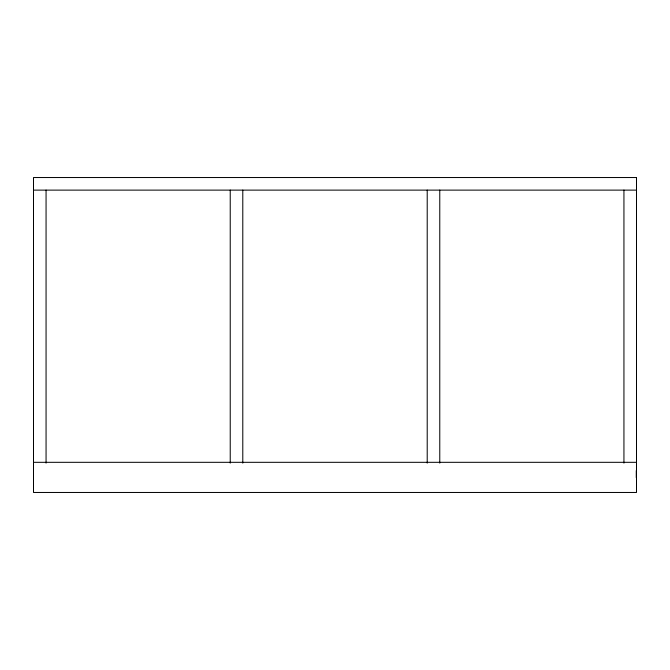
<?xml version="1.0" encoding="UTF-8"?>
<svg xmlns="http://www.w3.org/2000/svg" width="670" height="670" viewBox="0 0 670 670"><rect width="100%" height="100%" fill="white"/><g stroke="black" fill="none" stroke-linecap="round" stroke-linejoin="round"><path stroke-width="1" d="M33.5 190.121L636.5 190.121M33.5 462.317L636.5 462.317M636.274 470.608L636.274 477.643M623.938 190.096L623.938 463.121M439.771 190.096L439.771 463.121M427.209 190.096L427.209 463.121M242.791 190.096L242.791 463.121M230.229 190.096L230.229 463.121M46.062 190.096L46.062 463.121M636.5 177.533L33.5 177.533L33.5 492.467L636.5 492.467L636.5 177.533"/></g></svg>
